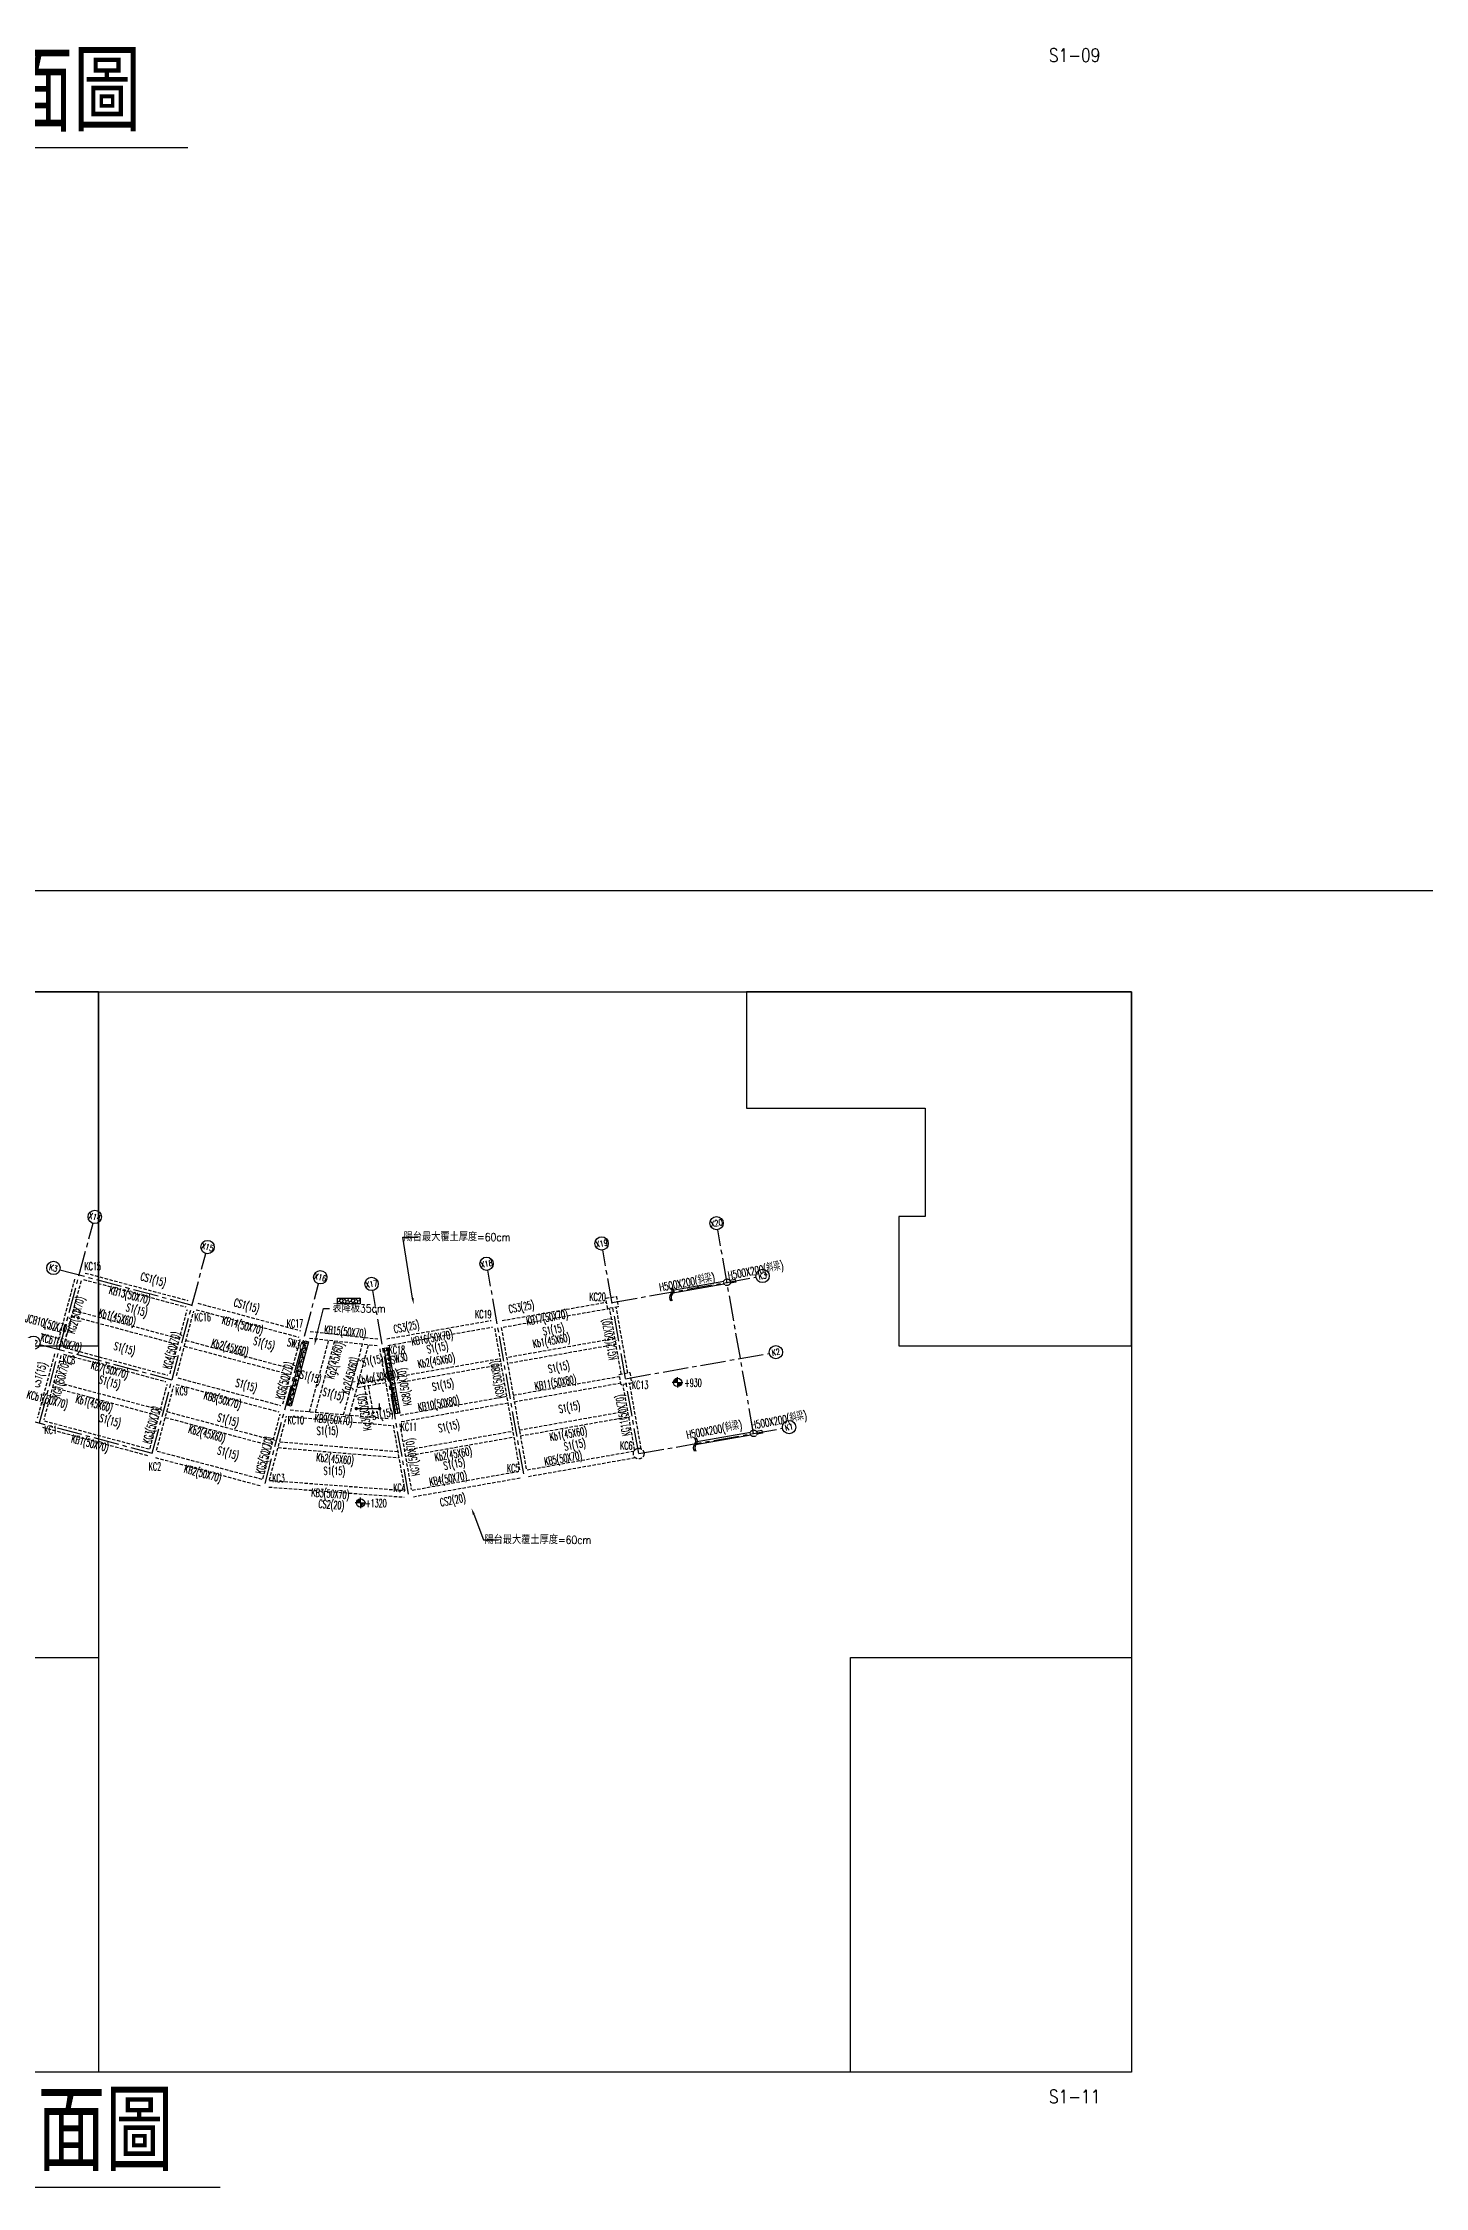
# Model space of a CAD drawing. Header units: centimetres. Extents: x -47768 to 194820, y -149527 to 141949.
# Drawn here: x 68342 to 78700, y -51644 to -35567 of the extents above; entities that cross this region are included whole.
import ezdxf
from ezdxf import colors
from ezdxf.entities.mleader import LeaderData, LeaderLine
from ezdxf.enums import TextEntityAlignment as Align
from ezdxf.math import Vec2, Vec3

# ---------------------------------------------------------------- set-up
doc = ezdxf.new("R2010")
doc.units = ezdxf.units.CM
doc.linetypes.add('CENTER2', pattern=[28.575, 19.05, -3.175, 3.175, -3.175])
doc.linetypes.add('HIDDEN', pattern=[0.375, 0.25, -0.125])
doc.layers.get('0').update_dxf_attribs({"color": 8})
for name, color, linetype in [('0S-B', 6, 'HIDDEN'), ('0S-COL-H', 8, 'HIDDEN'), ('0S-colhead', 8, 'HIDDEN'), ('0S-GRID', 8, 'Continuous'), ('0S-J', 3, 'HIDDEN'), ('0S-SB', 6, 'Continuous'), ('0S-Shear wall', 7, 'Continuous'), ('1S-BN', 7, 'Continuous'), ('1S-CN', 2, 'Continuous'), ('1S-JN', 3, 'Continuous'), ('1S-SBN', 7, 'Continuous'), ('1S-SN', 4, 'Continuous'), ('1S-SWN', 7, 'Continuous'), ('1S-TEXT', 7, 'Continuous'), ('B', 6, 'HIDDEN'), ('FL高程', 7, 'Continuous')]:
    doc.layers.add(name, color=color, linetype=linetype)
for name, color, linetype, plot in [('0S-分圖線', 8, 'Continuous', False), ('0S-繪圖區', 171, 'Continuous', False), ('1S-TEXT2', 2, 'Continuous', False)]:
    doc.layers.add(name, color=color, linetype=linetype, plot=plot)
doc.styles.add('ae', font='romans.shx', dxfattribs={"bigfont": 'chineset.shx'})
doc.styles.add('CHINA', font='romans.shx', dxfattribs={"width": 0.85, "bigfont": 'chineset.shx'})
doc.styles.add('ROMAND', font='romand')
doc.styles.add('txt', font='romans.shx', dxfattribs={"height": 0.2, "bigfont": 'chineset.shx'})

# ---------------------------------------------------------------- blocks, each defined once
blk = doc.blocks.new('ELE')
at = {"ltscale": 100}
h = blk.add_hatch(color=0, dxfattribs=at)
h.dxf.hatch_style = 1
edge = h.paths.add_edge_path()
edge.add_arc((55199, -2027), 20.7, 90, 180)
edge.add_line((55178, -2027), (55199, -2027))
edge.add_line((55199, -2027), (55199, -2006))
h = blk.add_hatch(color=0, dxfattribs=at)
h.dxf.hatch_style = 1
edge = h.paths.add_edge_path()
edge.add_line((55199, -2047), (55199, -2027))
edge.add_line((55199, -2027), (55220, -2027))
edge.add_arc((55199, -2027), 20.7, 270, 360, ccw=False)
at = {"color": 0, "ltscale": 100}
for q in [(55172, -2027), (55199, -2000), (55226, -2027), (55199, -2053)]:
    blk.add_line((55199, -2027), q, dxfattribs=at)
blk.add_circle((55199, -2027), 20.7, dxfattribs=at)
blk = doc.blocks.new('0S-ELE')
at = {"layer": 'FL高程', "ltscale": 100, "xscale": 1.5, "yscale": 1.5, "zscale": 1.5}
blk.add_blockref('ELE', (-26765, -530), dxfattribs=at)
at = {"layer": 'FL高程', "ltscale": 100, "style": 'CHINA', "width": 0.5}
blk.add_attdef('+150', text='', height=60, dxfattribs=at).set_placement((56150, -3573), align=Align.MIDDLE)
blk = doc.blocks.new('*U149')
at = {"color": 0, "ltscale": 100}
for points in [[(-36.3, 27), (36.3, 27), (36.3, -27), (-36.3, -27)], [(22.25, -6.28), (36.3, -6.28), (36.3, -27), (22.25, -27)]]:
    blk.add_lwpolyline(points, close=True, dxfattribs=at)
blk.add_lwpolyline([(36.3, 27), (17.07, 27), (17.07, 21.17), (25.98, 21.17), (25.98, 15.77), (24.67, 15.77), (24.67, 9.29), (36.3, 9.29), (36.3, 27)], dxfattribs=at)
blk = doc.blocks.new('*U150')
at = {"color": 0, "ltscale": 100}
for points in [[(-36.3, 27), (36.3, 27), (36.3, -27), (-36.3, -27)], [(22.25, -6.28), (36.3, -6.28), (36.3, -27), (22.25, -27)]]:
    blk.add_lwpolyline(points, close=True, dxfattribs=at)
blk.add_lwpolyline([(36.3, 27), (17.07, 27), (17.07, 21.17), (25.98, 21.17), (25.98, 15.77), (24.67, 15.77), (24.67, 9.29), (36.3, 9.29), (36.3, 27)], dxfattribs=at)
blk = doc.blocks.new('XLINE')
blk.add_circle((0, 0), 50)
at = {"style": 'ROMAND', "width": 0.74997, "flags": 8}
blk.add_attdef('X-LINE', text='', height=50, dxfattribs=at).set_placement((0, 0), align=Align.MIDDLE)
blk = doc.blocks.new('柱位編號')
at = {"color": 0, "linetype": 'CENTER2', "ltscale": 10}
for p, q in [((129524, 36833), (130129, 38259)), ((129892, 36676), (130497, 38103)), ((130686, 37588), (129605, 38047)), ((130697, 36334), (131303, 37761)), ((130460, 37054), (129378, 37514)), ((131503, 35992), (132108, 37419)), ((138657, 35947), (138218, 37383)), ((139025, 35849), (139426, 37346)), ((143515, 35619), (143245, 37146)), ((144376, 35771), (144107, 37298)), ((130237, 36530), (129155, 36989)), ((132308, 35651), (132914, 37077)), ((137821, 35691), (137382, 37127)), ((139177, 36998), (140167, 36733)), ((139870, 35622), (140271, 37119)), ((142653, 35467), (142384, 36994)), ((136984, 35435), (136545, 36871)), ((140715, 35396), (141116, 36893)), ((141791, 35315), (141522, 36842)), ((143315, 36752), (144393, 36942)), ((133114, 35309), (133719, 36735)), ((136147, 35179), (135708, 36615)), ((133563, 34129), (134525, 36393)), ((135310, 34924), (134871, 36360)), ((139027, 36438), (140017, 36173)), ((143416, 36181), (144494, 36371)), ((134721, 35946), (135811, 36279)), ((135220, 34896), (134781, 36332)), ((138880, 35887), (139870, 35622)), ((134887, 35401), (135978, 35734)), ((143515, 35619), (144593, 35809)), ((135057, 34846), (136147, 35179)), ((134203, 33858), (134559, 34695)), ((133462, 34172), (133620, 34544)), ((134307, 33814), (134465, 34186))]:
    blk.add_line(p, q, dxfattribs=at)
at = {"color": 0}
ref = blk.add_blockref('XLINE', (130149, 38305), dxfattribs=dict(at, rotation=337))
ref.add_attrib('X-LINE', 'X1', dxfattribs={"height": 50, "rotation": 337, "style": 'ROMAND', "width": 0.74997}).set_placement((130149, 38305), align=Align.MIDDLE)
ref = blk.add_blockref('XLINE', (129559, 38067), dxfattribs=dict(at, rotation=337))
ref.add_attrib('X-LINE', 'I3', dxfattribs={"height": 50, "rotation": 337, "style": 'ROMAND', "width": 0.74997}).set_placement((129559, 38067), align=Align.MIDDLE)
ref = blk.add_blockref('XLINE', (130517, 38149), dxfattribs=dict(at, rotation=337))
ref.add_attrib('X-LINE', 'X2', dxfattribs={"height": 50, "rotation": 337, "style": 'ROMAND', "width": 0.74997}).set_placement((130517, 38149), align=Align.MIDDLE)
ref = blk.add_blockref('XLINE', (131322, 37807), dxfattribs=dict(at, rotation=337))
ref.add_attrib('X-LINE', 'X3', dxfattribs={"height": 50, "rotation": 337, "style": 'ROMAND', "width": 0.74997}).set_placement((131322, 37807), align=Align.MIDDLE)
ref = blk.add_blockref('XLINE', (129332, 37533), dxfattribs=dict(at, rotation=337))
ref.add_attrib('X-LINE', 'I2', dxfattribs={"height": 50, "rotation": 337, "style": 'ROMAND', "width": 0.74997}).set_placement((129332, 37533), align=Align.MIDDLE)
ref = blk.add_blockref('XLINE', (132128, 37465), dxfattribs=dict(at, rotation=337))
ref.add_attrib('X-LINE', 'X4', dxfattribs={"height": 50, "rotation": 337, "style": 'ROMAND', "width": 0.74997}).set_placement((132128, 37465), align=Align.MIDDLE)
ref = blk.add_blockref('XLINE', (138204, 37431), dxfattribs=dict(at, rotation=16.99999999999998))
ref.add_attrib('X-LINE', 'X13', dxfattribs={"height": 45, "rotation": 17, "style": 'ROMAND', "width": 0.74997}).set_placement((138204, 37431), align=Align.MIDDLE)
ref = blk.add_blockref('XLINE', (139439, 37394), dxfattribs=dict(at, rotation=344.9999999999999))
ref.add_attrib('X-LINE', 'X14', dxfattribs={"height": 45, "rotation": 345, "style": 'ROMAND', "width": 0.74997}).set_placement((139439, 37394), align=Align.MIDDLE)
ref = blk.add_blockref('XLINE', (144098, 37347), dxfattribs=dict(at, rotation=9.999999999999945))
ref.add_attrib('X-LINE', 'X20', dxfattribs={"height": 45, "rotation": 10, "style": 'ROMAND', "width": 0.74997}).set_placement((144098, 37347), align=Align.MIDDLE)
ref = blk.add_blockref('XLINE', (132933, 37123), dxfattribs=dict(at, rotation=337))
ref.add_attrib('X-LINE', 'X5', dxfattribs={"height": 50, "rotation": 337, "style": 'ROMAND', "width": 0.74997}).set_placement((132933, 37123), align=Align.MIDDLE)
ref = blk.add_blockref('XLINE', (137367, 37175), dxfattribs=dict(at, rotation=16.99999999999998))
ref.add_attrib('X-LINE', 'X12', dxfattribs={"height": 45, "rotation": 17, "style": 'ROMAND', "width": 0.74997}).set_placement((137367, 37175), align=Align.MIDDLE)
ref = blk.add_blockref('XLINE', (140284, 37168), dxfattribs=dict(at, rotation=344.9999999999999))
ref.add_attrib('X-LINE', 'X15', dxfattribs={"height": 45, "rotation": 345, "style": 'ROMAND', "width": 0.74997}).set_placement((140284, 37168), align=Align.MIDDLE)
ref = blk.add_blockref('XLINE', (143237, 37195), dxfattribs=dict(at, rotation=9.999999999999945))
ref.add_attrib('X-LINE', 'X19', dxfattribs={"height": 45, "rotation": 10, "style": 'ROMAND', "width": 0.74997}).set_placement((143237, 37195), align=Align.MIDDLE)
ref = blk.add_blockref('XLINE', (129109, 37008), dxfattribs=dict(at, rotation=337))
ref.add_attrib('X-LINE', 'I1', dxfattribs={"height": 50, "rotation": 337, "style": 'ROMAND', "width": 0.74997}).set_placement((129109, 37008), align=Align.MIDDLE)
ref = blk.add_blockref('XLINE', (136530, 36919), dxfattribs=dict(at, rotation=16.99999999999998))
ref.add_attrib('X-LINE', 'X11', dxfattribs={"height": 45, "rotation": 17, "style": 'ROMAND', "width": 0.74997}).set_placement((136530, 36919), align=Align.MIDDLE)
ref = blk.add_blockref('XLINE', (139129, 37011), dxfattribs=dict(at, rotation=344.9999999999999))
ref.add_attrib('X-LINE', 'K3', dxfattribs={"height": 45, "rotation": 345, "style": 'ROMAND', "width": 0.74997}).set_placement((139129, 37011), align=Align.MIDDLE)
ref = blk.add_blockref('XLINE', (141129, 36941), dxfattribs=dict(at, rotation=344.9999999999999))
ref.add_attrib('X-LINE', 'X16', dxfattribs={"height": 45, "rotation": 345, "style": 'ROMAND', "width": 0.74997}).set_placement((141129, 36941), align=Align.MIDDLE)
ref = blk.add_blockref('XLINE', (142375, 37043), dxfattribs=dict(at, rotation=9.999999999999945))
ref.add_attrib('X-LINE', 'X18', dxfattribs={"height": 45, "rotation": 10, "style": 'ROMAND', "width": 0.74997}).set_placement((142375, 37043), align=Align.MIDDLE)
ref = blk.add_blockref('XLINE', (144443, 36951), dxfattribs=dict(at, rotation=9.999999999997593))
ref.add_attrib('X-LINE', 'K3', dxfattribs={"height": 45, "rotation": 10, "style": 'ROMAND', "width": 0.74997}).set_placement((144443, 36951), align=Align.MIDDLE)
ref = blk.add_blockref('XLINE', (133739, 36781), dxfattribs=dict(at, rotation=337))
ref.add_attrib('X-LINE', 'X6', dxfattribs={"height": 50, "rotation": 337, "style": 'ROMAND', "width": 0.74997}).set_placement((133739, 36781), align=Align.MIDDLE)
ref = blk.add_blockref('XLINE', (141513, 36891), dxfattribs=dict(at, rotation=9.999999999999945))
ref.add_attrib('X-LINE', 'X17', dxfattribs={"height": 45, "rotation": 10, "style": 'ROMAND', "width": 0.74997}).set_placement((141513, 36891), align=Align.MIDDLE)
ref = blk.add_blockref('XLINE', (135694, 36663), dxfattribs=dict(at, rotation=16.99999999999998))
ref.add_attrib('X-LINE', 'X10', dxfattribs={"height": 45, "rotation": 17, "style": 'ROMAND', "width": 0.74997}).set_placement((135694, 36663), align=Align.MIDDLE)
ref = blk.add_blockref('XLINE', (134544, 36439), dxfattribs=dict(at, rotation=337))
ref.add_attrib('X-LINE', 'X7', dxfattribs={"height": 50, "rotation": 337, "style": 'ROMAND', "width": 0.74997}).set_placement((134544, 36439), align=Align.MIDDLE)
ref = blk.add_blockref('XLINE', (138979, 36451), dxfattribs=dict(at, rotation=344.9999999999999))
ref.add_attrib('X-LINE', 'K2', dxfattribs={"height": 45, "rotation": 345, "style": 'ROMAND', "width": 0.74997}).set_placement((138979, 36451), align=Align.MIDDLE)
ref = blk.add_blockref('XLINE', (134766, 36380), dxfattribs=dict(at, rotation=16.99999999999998))
ref.add_attrib('X-LINE', 'X8', dxfattribs={"height": 50, "rotation": 17, "style": 'ROMAND', "width": 0.74997}).set_placement((134766, 36380), align=Align.MIDDLE)
ref = blk.add_blockref('XLINE', (134857, 36407), dxfattribs=dict(at, rotation=16.99999999999998))
ref.add_attrib('X-LINE', 'X9', dxfattribs={"height": 50, "rotation": 17, "style": 'ROMAND', "width": 0.74997}).set_placement((134857, 36407), align=Align.MIDDLE)
ref = blk.add_blockref('XLINE', (144543, 36380), dxfattribs=dict(at, rotation=9.999999999997593))
ref.add_attrib('X-LINE', 'K2', dxfattribs={"height": 45, "rotation": 10, "style": 'ROMAND', "width": 0.74997}).set_placement((144543, 36380), align=Align.MIDDLE)
ref = blk.add_blockref('XLINE', (134673, 35931), dxfattribs=dict(at, rotation=17.00000000000323))
ref.add_attrib('X-LINE', 'J3', dxfattribs={"height": 50, "rotation": 17, "style": 'ROMAND', "width": 0.74997}).set_placement((134673, 35931), align=Align.MIDDLE)
ref = blk.add_blockref('XLINE', (138831, 35900), dxfattribs=dict(at, rotation=344.9999999999999))
ref.add_attrib('X-LINE', 'K1', dxfattribs={"height": 45, "rotation": 345, "style": 'ROMAND', "width": 0.74997}).set_placement((138831, 35900), align=Align.MIDDLE)
ref = blk.add_blockref('XLINE', (144642, 35818), dxfattribs=dict(at, rotation=9.999999999997593))
ref.add_attrib('X-LINE', 'K1', dxfattribs={"height": 45, "rotation": 10, "style": 'ROMAND', "width": 0.74997}).set_placement((144642, 35818), align=Align.MIDDLE)
ref = blk.add_blockref('XLINE', (134840, 35386), dxfattribs=dict(at, rotation=17.00000000000323))
ref.add_attrib('X-LINE', 'J2', dxfattribs={"height": 50, "rotation": 17, "style": 'ROMAND', "width": 0.74997}).set_placement((134840, 35386), align=Align.MIDDLE)
ref = blk.add_blockref('XLINE', (135009, 34832), dxfattribs=dict(at, rotation=17.00000000000323))
ref.add_attrib('X-LINE', 'J1', dxfattribs={"height": 50, "rotation": 17, "style": 'ROMAND', "width": 0.74997}).set_placement((135009, 34832), align=Align.MIDDLE)
ref = blk.add_blockref('XLINE', (133443, 34126), dxfattribs=dict(at, rotation=337))
ref.add_attrib('X-LINE', 'a', dxfattribs={"height": 50, "rotation": 337, "style": 'ROMAND', "width": 0.74997}).set_placement((133443, 34126), align=Align.MIDDLE)
ref = blk.add_blockref('XLINE', (133544, 34083), dxfattribs=dict(at, rotation=337))
ref.add_attrib('X-LINE', 'X7', dxfattribs={"height": 50, "rotation": 337, "style": 'ROMAND', "width": 0.74997}).set_placement((133544, 34083), align=Align.MIDDLE)
ref = blk.add_blockref('XLINE', (134184, 33812), dxfattribs=dict(at, rotation=337))
ref.add_attrib('X-LINE', 'b', dxfattribs={"height": 50, "rotation": 337, "style": 'ROMAND', "width": 0.74997}).set_placement((134184, 33812), align=Align.MIDDLE)
ref = blk.add_blockref('XLINE', (134287, 33768), dxfattribs=dict(at, rotation=337))
ref.add_attrib('X-LINE', 'c', dxfattribs={"height": 50, "rotation": 337, "style": 'ROMAND', "width": 0.74997}).set_placement((134287, 33768), align=Align.MIDDLE)

msp = doc.modelspace()

# ---------------------------------------------------------------- hatches: boundary and pattern name
at = {"layer": '0S-Shear wall', "ltscale": 100}
h = msp.add_hatch(dxfattribs=at)
h.set_pattern_fill('ANSI37', color=256, scale=10, angle=328)
h.set_pattern_definition([(13, (63858.17, -61732.46), (-7.142196, 30.93625), []), (103, (63858.17, -61732.46), (-30.93625, -7.142196), [])])
h.paths.add_polyline_path([(70304.0048, -45297.9747), (70332.9828, -45305.7387), (70203.5733, -45788.7017), (70174.5954, -45780.9371)])
h = msp.add_hatch(dxfattribs=at)
h.set_pattern_fill('ANSI37', color=256, scale=10, angle=328)
h.set_pattern_definition([(13, (64584.016, -61789.032), (-7.142196, 30.93625), []), (103, (64584.016, -61789.032), (-30.93625, -7.142196), [])])
edge = h.paths.add_edge_path()
edge.add_line((70929.9858, -45347.6601), (71016.8099, -45840.064))
edge.add_line((71016.8099, -45840.064), (70987.2654, -45845.2735))
edge.add_line((70987.2654, -45845.2735), (70900.4414, -45352.8701))
edge.add_line((70900.4414, -45352.8701), (70929.9855, -45347.6601))
at = {"layer": '1S-TEXT', "ltscale": 100}
h = msp.add_hatch(dxfattribs=at)
h.set_pattern_fill('HONEY', color=256, scale=111.0667, angle=16)
h.set_pattern_definition([(16, (-75097.669, -154549.347), (16.7042039, 17.2977094), [13.8833375, -27.766675]), (136, (-75097.669, -154549.347), (-23.3323577, 5.8174102), [13.8833375, -27.766675]), (76, (-75097.669, -154549.347), (-6.62815385, 23.1151196), [-27.766675, 13.8833375])])
h.paths.add_polyline_path([(70549.3373, -44977.8211), (70720.0729, -44977.8211), (70720.0729, -45020.6999), (70549.3373, -45020.6999)])

# ---------------------------------------------------------------- linework, layer by layer
at = {"layer": '0S-B', "ltscale": 100}
for p, q in [((68579.8272, -44835.9138), (68450.4177, -45318.8767)), ((68628.1235, -44848.8547), (68498.714, -45331.8176)), ((68646.4946, -44838.2483), (69414.4056, -45044.0095)), ((68659.4356, -44789.9521), (69427.3466, -44995.7132)), ((71783.0104, -45146.4087), (72565.9326, -45008.3584)), ((69295.6028, -45545.3434), (69425.0123, -45062.3804)), ((69343.8991, -45558.2843), (69473.3086, -45075.3214)), ((69491.6798, -45064.7148), (70259.5908, -45270.4759)), ((69504.6207, -45016.4185), (70272.5317, -45222.1796)), ((70918.6987, -45283.5793), (71701.6208, -45145.529)), ((71791.6928, -45195.6491), (72574.615, -45057.5988)), ((70140.7879, -45771.81), (70270.1974, -45288.8471)), ((70189.0842, -45784.751), (70318.4937, -45301.7881)), ((70340.6002, -45277.2409), (70846.3603, -45334.0295)), ((70346.1793, -45227.5532), (70851.9394, -45284.3417)), ((70927.3811, -45332.8196), (71710.3032, -45194.7693)), ((71727.6801, -45206.9367), (71915.0074, -46269.3227)), ((71776.9205, -45198.2543), (71964.2478, -46260.6403)), ((68429.7124, -45396.1503), (68300.6199, -45877.9299)), ((68478.0087, -45409.0912), (68348.9162, -45890.8709)), ((68496.3798, -45398.4846), (69264.2909, -45604.2458)), ((68509.3207, -45350.1883), (69277.2318, -45555.9495)), ((70865.9733, -45358.8789), (70952.7974, -45851.2828)), ((70915.2137, -45350.1965), (71002.0378, -45842.6004)), ((69145.8048, -46104.3971), (69274.8973, -45622.6174)), ((69194.1011, -46117.338), (69323.1935, -45635.5584)), ((69341.5649, -45624.9513), (70109.476, -45830.7124)), ((69354.5059, -45576.655), (70122.4169, -45782.4161)), ((71866.3492, -45705.4299), (72664.0438, -45564.7748)), ((71875.0316, -45754.6703), (72672.7262, -45614.0152)), ((70196.0097, -45816.8602), (70942.93, -45881.7038)), ((71019.4148, -45854.7673), (71817.1088, -45714.1123)), ((71028.0972, -45904.0076), (71825.7912, -45763.3527)), ((68340.3768, -45946.7917), (69125.2398, -46157.0951)), ((68353.3177, -45898.4954), (69138.1808, -46108.7988)), ((69990.9899, -46330.8638), (70120.0824, -45849.0841)), ((70039.2862, -46343.8047), (70168.3786, -45862.025)), ((70182.8675, -45865.9073), (70951.9171, -45932.6721)), ((70966.6892, -45930.0674), (71053.3006, -46421.2649)), ((71015.9296, -45921.385), (71102.541, -46412.5825)), ((69198.5028, -46124.9621), (69983.3659, -46335.2655)), ((71971.4594, -46265.6893), (72771.6649, -46124.5915)), ((69185.5619, -46173.2584), (69970.4249, -46383.5618)), ((71109.7517, -46417.6308), (71909.9573, -46276.533)), ((71980.1418, -46314.9297), (72780.3473, -46173.8318)), ((70036.3379, -46394.7459), (71050.347, -46470.2855)), ((70040.0524, -46344.884), (71054.0615, -46420.4237)), ((71118.4341, -46466.8712), (71918.6397, -46325.7734))]:
    msp.add_line(p, q, dxfattribs=at)
at = {"layer": '0S-B', "linetype": 'Continuous', "ltscale": 100}
for points in [[(73046.3924, -44900.7161, -0.3639702343), (73046.3924, -44949.5026, 0.3639702343), (73046.3924, -44998.2891, 0.3639702343)], [(73058.0928, -44900.7161, -0.3639702343), (73058.0928, -44949.5026, 0.3639702343), (73058.0928, -44998.2891, 0.3639702343)], [(73224.0456, -46026.8441, -0.3639702343), (73224.0456, -46075.6307, 0.3639702343), (73224.0456, -46124.4172, 0.3639702343)], [(73235.746, -46026.8441, -0.3639702343), (73235.746, -46075.6307, 0.3639702343), (73235.746, -46124.4172, 0.3639702343)]]:
    msp.add_lwpolyline(points, format="xyb", dxfattribs=at)
at = {"layer": '0S-COL-H'}
for centre in [(73468.7681, -44859.3184), (73668.4635, -45991.8473)]:
    msp.add_circle(centre, 25, dxfattribs=at)
at = {"layer": '0S-colhead', "ltscale": 100}
for points in [[(72560.7229, -44978.8147), (72639.5075, -44964.9228), (72653.3994, -45043.7074), (72574.6148, -45057.5993)], [(72661.4379, -45550), (72740.2225, -45536.1082), (72754.1144, -45614.8928), (72675.3297, -45628.7846)]]:
    msp.add_lwpolyline(points, close=True, dxfattribs=at)
msp.add_circle((72806.7565, -46143.79), 40, dxfattribs=at)
at = {"layer": '0S-J', "ltscale": 100}
for p, q in [((68557.5955, -45112.069), (69354.6139, -45325.1985)), ((68569.2204, -45068.5965), (69366.2389, -45281.7259)), ((68460.389, -45281.6632), (68330.8212, -45246.9457)), ((68473.3299, -45233.3669), (68343.7622, -45198.6494)), ((69414.5393, -45294.6513), (70211.3406, -45508.5933)), ((70340.6887, -45829.4204), (70484.3207, -45293.3784)), ((70386.217, -45833.373), (70529.5474, -45298.4566)), ((70595.6474, -45851.5546), (70738.5167, -45318.3592)), ((70639.1141, -45863.2015), (70781.9834, -45330.006)), ((71831.1978, -45419.6929), (72643.6642, -45276.4331)), ((71839.0119, -45464.0092), (72651.4783, -45320.7495)), ((69402.8701, -45338.112), (70199.6713, -45552.0539)), ((70954.7186, -45574.2398), (71767.185, -45430.9801)), ((70962.5327, -45618.5562), (71774.9991, -45475.2964)), ((68414.598, -45645.8114), (69211.4867, -45859.3371)), ((68426.2448, -45602.3447), (69223.1336, -45815.8704)), ((70905.5651, -45583.4151), (70690.8104, -45621.2821)), ((70910.7745, -45612.9593), (70696.0198, -45650.8263)), ((70750.2509, -45641.2639), (70791.7028, -45876.3494)), ((70779.7951, -45636.0545), (70821.247, -45871.14)), ((69259.783, -45872.278), (70056.6718, -46085.8037)), ((69271.4299, -45828.8114), (70068.3187, -46042.3371)), ((71050.6595, -46118.4144), (71863.1259, -45975.1546)), ((71912.3779, -45966.4702), (72724.8443, -45823.2104)), ((71920.1921, -46010.7865), (72732.6585, -45867.5268)), ((70104.8418, -46099.0662), (71009.7436, -46174.2676)), ((70116.6775, -46054.8947), (71001.6631, -46128.4409)), ((71058.4736, -46162.7307), (71870.94, -46019.471))]:
    msp.add_line(p, q, dxfattribs=at)
at = {"layer": '0S-SB', "ltscale": 100}
for p, q in [((73444.4669, -44853.4491), (73060.0434, -44921.2335)), ((73531.0761, -44838.1776), (73489.5964, -44845.4916)), ((73531.0761, -44838.1776), (73534.549, -44857.8737)), ((73447.9398, -44873.1453), (73063.5164, -44940.9297)), ((73534.549, -44857.8737), (73493.0694, -44865.1877)), ((73730.7704, -45970.7067), (73689.2918, -45978.0205)), ((73730.7704, -45970.7067), (73734.2434, -45990.4028)), ((73644.1623, -45985.978), (73229.9439, -46059.0161)), ((73647.6352, -46005.6742), (73233.4169, -46078.7122)), ((73734.2434, -45990.4028), (73692.7648, -45997.7166))]:
    msp.add_line(p, q, dxfattribs=at)
at = {"layer": '0S-Shear wall', "ltscale": 100}
for points in [[(70304.0048, -45297.9747), (70332.9828, -45305.7387), (70203.5733, -45788.7017), (70174.5954, -45780.9371), (70304.0048, -45297.9747)], [(70929.9858, -45347.6601), (71016.8099, -45840.064), (70987.2654, -45845.2735), (70900.4414, -45352.8701), (70929.9855, -45347.6601)]]:
    msp.add_lwpolyline(points, dxfattribs=at)
at = {"layer": '0S-分圖線', "ltscale": 100}
msp.add_line((49457.2912, -41920.6558), (107942.178, -41920.6558), dxfattribs=at)
at = {"layer": '1S-SN', "color": 4, "linetype": 'Continuous'}
for p, q in [((70690.7013, -45806.1761), (70865.5686, -45806.1761)), ((70865.5686, -45806.1761), (70865.5686, -45767.482))]:
    msp.add_line(p, q, dxfattribs=at)
at = {"layer": '1S-SN', "color": 4, "linetype": 'Continuous', "const_width": 13.5}
for points in [[(70685.4472, -45803.2197, -0.5847553034), (70695.9554, -45803.2197, -1.7101170253), (70685.4472, -45803.2197, -0.5573675569)], [(70860.3145, -45803.2197, -0.5847553034), (70870.8227, -45803.2197, -1.7101170253), (70860.3145, -45803.2197, -0.5573675569)]]:
    msp.add_lwpolyline(points, format="xyb", dxfattribs=at)
at = {"layer": '1S-TEXT', "ltscale": 100}
msp.add_lwpolyline([(70549.3373, -44977.8211), (70720.0729, -44977.8211), (70720.0729, -45020.6999), (70549.3373, -45020.6999)], close=True, dxfattribs=at)
at = {"layer": 'B', "ltscale": 100}
for p, q in [((72676.2104, -45547.3952), (72589.3869, -45054.9946)), ((72725.4508, -45538.7128), (72638.6273, -45046.3122)), ((72776.7139, -46117.3809), (72690.1022, -45626.1798)), ((72825.9543, -46108.6986), (72739.3426, -45617.4974))]:
    msp.add_line(p, q, dxfattribs=at)

# ---------------------------------------------------------------- block references
at = {"layer": '0S-GRID'}
msp.add_blockref('柱位編號', (-70707.8413, -81763.1305), dxfattribs=at)
at = {"layer": '0S-繪圖區', "ltscale": 100, "xscale": 150, "yscale": 150, "zscale": 150}
msp.add_blockref('*U149', (63312.9741, -46730.5188), dxfattribs=at)
at = {"layer": '0S-繪圖區', "color": 11, "ltscale": 100, "xscale": 150, "yscale": 150, "zscale": 150}
msp.add_blockref('*U150', (71055.4266, -46730.5188), dxfattribs=at)
at = {"layer": 'FL高程', "color": 0, "ltscale": 100}
for p, values in [((17064.9102, -42039.6992), {'+150': '+930'}), ((14689.3708, -42943.1755), {'+150': '+1320'})]:
    msp.add_blockref('0S-ELE', p, dxfattribs=at).add_auto_attribs(values)

# ---------------------------------------------------------------- texts
at = {"layer": '1S-BN', "style": 'txt', "width": 0.5}
for s, rotation, p in [('KG2(50X70)', 74.99999421, (68592.526, -45106.04)), ('KB13(50X70)', 344.99999971, (68992.7475, -44959.2191)), ('JCB10(50X70)', 345, (68377.0643, -45173.7732)), ('KB14(50X70)', 344.99999661, (69837.9326, -45185.6857)), ('KB17(50X70)', 9.9999961, (72121.2229, -45128.9986)), ('KG12(50X70)', 100, (72591.6058, -45285.6124)), ('KG4(50X70)', 74.99999421, (69309.6639, -45370.2486)), ('KB15(50X70)', 354.23354572, (70607.7128, -45232.0006)), ('KB16(50X70)', 10.00003082, (71259.5163, -45280.9409)), ('KG1(50X70)', 74.9997862, (68480.2617, -45587.9717)), ('KB7(50X70)', 344.99999971, (68842.6324, -45519.4561)), ('KG6(50X70)', 75.00000566, (70154.8489, -45596.7152)), ('KG9(50X80)', 100, (71752.7345, -45588.0742)), ('KG8(50X70)', 100, (71055.7158, -45642.5707)), ('KB11(50X80)', 9.99999986, (72184.2415, -45616.0871)), ('KG3(50X70)', 75.00000574, (69159.7074, -45929.8939)), ('KB8(50X70)', 344.99999916, (69687.8175, -45745.9227)), ('KB10(50X80)', 9.99999721, (71308.4974, -45773.3314)), ('KG11(50X70)', 100, (72692.2151, -45856.1977)), ('KB9(50X70)', 355.21798157, (70521.5943, -45893.1563)), ('KB1(50X70)', 344.99993838, (68695.1047, -46070.033)), ('KG5(50X70)', 74.99998777, (70004.8923, -46156.3606)), ('KG7(50X70)', 100, (71117.134, -46169.1091)), ('KB5(50X70)', 10.00000998, (72241.3945, -46183.6637)), ('KB2(50X70)', 344.99999654, (69540.2906, -46296.5004)), ('KB4(50X70)', 9.9999961, (71379.6881, -46335.6058)), ('KB3(50X70)', 355.73956644, (70496.4133, -46449.0405))]:
    msp.add_text(s, height=60, rotation=rotation, dxfattribs=at).set_placement(p, align=Align.MIDDLE)
at = {"layer": '1S-CN', "style": 'txt', "width": 0.5}
for s, p in [('KC15', (68715.0653, -44738.9417)), ('KC20', (72499.1878, -44968.3297)), ('KC16', (69539.6266, -45120.1886)), ('KC17', (70231.5801, -45167.8092)), ('KC19', (71642.5906, -45098.6759)), ('KC18', (70994.7716, -45366.3252)), ('KC8', (68537.2608, -45441.8139)), ('KC9', (69381.5132, -45675.2309)), ('KC13', (72817.9493, -45629.2799)), ('KC1', (68400.8137, -45966.7955)), ('KC10', (70237.6329, -45891.9408)), ('KC11', (71085.1004, -45942.2442)), ('KC6', (72713.8664, -46084.186)), ('KC2', (69181.4943, -46240.2523)), ('KC3', (70107.7934, -46328.1717)), ('KC5', (71865.6878, -46253.0712)), ('KC4', (71013.9932, -46399.437))]:
    msp.add_text(s, height=60, dxfattribs=at).set_placement(p, align=Align.MIDDLE)
at = {"layer": '1S-JN', "style": 'txt', "width": 0.5}
for s, rotation, p in [('Kb1(45X60)', 345.02889725, (68898.7962, -45125.6738)), ('KCb1(50X70)', 345.00000064, (68479.1002, -45315.2547)), ('Kb2(45X60)', 345.0289254, (69744.0956, -45351.714)), ('Kg2(45X60)', 75.00000546, (70535.1044, -45446.3048)), ('Kb1(45X60)', 9.99999807, (72153.7364, -45301.1831)), ('Kg2(45X60)', 75.00000546, (70647.2547, -45559.2701)), ('Kb2(45X60)', 10.00000085, (71292.0297, -45453.1252)), ('Kb4a(30X50)', 10.00000085, (70853.1759, -45574.2398)), ('KCb1(50X70)', 345.00000064, (68375.0099, -45741.7609)), ('Kb1(45X60)', 345.00000064, (68726.2083, -45772.7612)), ('Kg3(30X50)', 100.24109276, (70755.0425, -45831.9879)), ('Kb2(45X60)', 345.0000002, (69571.3939, -45999.228)), ('Kb1(45X60)', 9.99999733, (72280.3634, -46000.4784)), ('Kb2(45X60)', 354.90344651, (70531.9924, -46187.8125)), ('Kb2(45X60)', 9.9999966, (71418.6568, -46152.4205))]:
    msp.add_text(s, height=60, rotation=rotation, dxfattribs=at).set_placement(p, align=Align.MIDDLE)
at = {"layer": '1S-SBN', "color": 7, "linetype": 'Continuous', "style": 'CHINA', "width": 0.65}
for p in [(73169.9478, -44861.7855), (73683.7405, -44772.4673), (73858.5714, -45895.7098), (73373.125, -45968.0251)]:
    msp.add_text('H500X200(斜梁)', height=60, rotation=10.50445886, dxfattribs=at).set_placement(p, align=Align.MIDDLE)
at = {"layer": '1S-SN', "linetype": 'Continuous', "style": 'ae', "width": 0.5}
for s, rotation, p in [('CS1(15)', 344, (69069.096, -44841.5333)), ('CS1(15)', 344, (69768.1188, -45036.5368)), ('CS3(25)', 11, (71837.9755, -45091.4819)), ('S1(15)', 344, (68960.5922, -45073.6037)), ('CS3(25)', 11, (70977.5735, -45241.1423)), ('S1(15)', 11.04107619, (72094.2235, -45258.4756)), ('S1(15)', 344, (68868.3037, -45362.637)), ('S1(15)', 344, (69914.0467, -45324.6804)), ('S1(15)', 11.04107619, (71225.6319, -45393.2903)), ('CS1(15)', 72.5, (68314.5951, -45654.175)), ('S1(15)', 11, (70738.9167, -45490.7329)), ('S1(15)', 11.04107619, (72134.9135, -45540.3337)), ('S1(15)', 344, (68757.9741, -45614.7821)), ('S1(15)', 344, (69780.7219, -45639.0008)), ('S1(15)', 344, (70262.5442, -45576.6934)), ('S1(15)', 344, (70433.4267, -45706.1836)), ('S1(15)', 11.04107619, (71266.3219, -45675.1484)), ('S1(15)', 11, (70812.0311, -45892.5996)), ('S1(15)', 11.04107619, (72213.5504, -45840.6272)), ('S1(15)', 344, (68760.9199, -45902.7612)), ('S1(15)', 344, (69644.8671, -45898.7101)), ('S1(15)', 11.04107619, (71310.3725, -45984.5488)), ('S1(15)', 344, (69644.8671, -46146.0179)), ('S1(15)', 11.04107619, (72254.2405, -46122.4853)), ('S1(15)', 11.04107619, (71351.0626, -46266.407)), ('CS2(20)', 11, (71324.4945, -46540.2089)), ('CS2(20)', 355.41716635, (70405.3987, -46548.9594))]:
    msp.add_text(s, height=60, rotation=rotation, dxfattribs=at).set_placement(p)
for p in [(70393.8221, -46002.9814), (70445.4961, -46303.4004)]:
    msp.add_text('S1(15)', height=60, dxfattribs=at).set_placement(p)
at = {"layer": '1S-SWN', "linetype": 'Continuous', "style": 'CHINA', "width": 0.5}
for rotation, p in [(344.56403253, (70237.1608, -45322.058)), (373.61863663, (71010.5614, -45429.8662))]:
    msp.add_text('SW30', height=60, rotation=rotation, dxfattribs=at).set_placement(p, align=Align.MIDDLE)
at = {"layer": '1S-TEXT2', "style": 'CHINA', "width": 0.85}
for s, p in [('%%U 三層結構平面圖 ', (65159.3116, -36231.2256)), ('%%U 四層結構平面圖 ', (65400.4562, -51523.5051))]:
    msp.add_text(s, height=600, dxfattribs=at).set_placement(p)
at = {"layer": '1S-TEXT2', "color": 11, "style": 'CHINA', "width": 0.85}
for s, p in [('S1-09', (75880.6494, -35708.6963)), ('S1-11', (75880.6494, -51013.6775))]:
    msp.add_text(s, height=100, dxfattribs=at).set_placement(p)

# ---------------------------------------------------------------- leaders
at = {"layer": '1S-TEXT', "color": 7, "linetype": 'Continuous'}
ml = msp.add_multileader_mtext('Standard', dxfattribs=at)
ml.set_content('陽台最大覆土厚度=60cm', color=7, style='CHINA')
ml.set_leader_properties(color=256, linetype='ByLayer', lineweight=-1)
ml.build(insert=Vec2(0, 0))
ml.multileader.update_dxf_attribs({"dogleg_length": 0.6, "arrow_head_size": 49.5, "scale": 150})
ctx = ml.context
ctx.base_point, ctx.scale, ctx.char_height, ctx.arrow_head_size, ctx.landing_gap_size, ctx.plane_origin = Vec3(71150.9468, -44520.3553), 150, 60, 49.5, 22.5, Vec3(71549.1817, -44261.5658)
ctx.text_align_type = 2
notes = []
notes.append((ctx, [(0, (1, 1, 0), (71038.4468, -44520.3553), (1, 0), 112.5, [(0, [(71120.985, -45026.7357)], 256, [])])]))
ctx.mtext.insert, ctx.mtext.alignment, ctx.mtext.flow_direction = Vec3(71845.4993, -44490.3553), 3, 5
ml = msp.add_multileader_mtext('Standard', dxfattribs=at)
ml.set_content('表降板35cm', color=7, style='CHINA')
ml.set_leader_properties(color=256, linetype='ByLayer', lineweight=-1)
ml.build(insert=Vec2(0, 0))
ml.multileader.update_dxf_attribs({"dogleg_length": 0.6, "arrow_head_size": 49.5, "scale": 150})
ctx = ml.context
ctx.base_point, ctx.scale, ctx.char_height, ctx.arrow_head_size, ctx.landing_gap_size, ctx.plane_origin = Vec3(70489.4158, -45055.1425), 150, 60, 49.5, 22.5, Vec3(70378.9948, -45310.8373)
notes.append((ctx, [(0, (1, 1, 0), (70444.4158, -45055.1425), (1, 0), 45, [(0, [(70376.5259, -45333.1346)], 256, [])])]))
ctx.mtext.insert, ctx.mtext.flow_direction = Vec3(70511.9158, -45025.1425), 5
ml = msp.add_multileader_mtext('Standard', dxfattribs=at)
ml.set_content('陽台最大覆土厚度=60cm', color=7, style='CHINA')
ml.set_leader_properties(color=256, linetype='ByLayer', lineweight=-1)
ml.build(insert=Vec2(0, 0))
ml.multileader.update_dxf_attribs({"dogleg_length": 0.6, "arrow_head_size": 49.5, "scale": 150})
ctx = ml.context
ctx.base_point, ctx.scale, ctx.char_height, ctx.arrow_head_size, ctx.landing_gap_size, ctx.plane_origin = Vec3(71756.743, -46791.2149), 150, 60, 49.5, 22.5, Vec3(72019.978, -46502.4254)
ctx.text_align_type = 2
notes.append((ctx, [(0, (1, 1, 0), (71644.243, -46791.2149), (1, 0), 112.5, [(0, [(71553.7073, -46552.5903)], 256, [])])]))
ctx.mtext.insert, ctx.mtext.alignment, ctx.mtext.flow_direction = Vec3(72451.2955, -46761.2149), 3, 5
for ctx, leaders in notes:
    for number, flags, end, landing, length, lines in leaders:
        leader = LeaderData()
        leader.index, (leader.has_last_leader_line, leader.has_dogleg_vector, leader.attachment_direction) = number, flags
        leader.last_leader_point, leader.dogleg_vector, leader.dogleg_length = Vec3(end), Vec3(landing), length
        for number, points, colour, breaks in lines:
            line = LeaderLine()
            line.index, line.vertices, line.color, line.breaks = number, Vec3.list(points), colors.encode_raw_color(colour), breaks
            leader.lines.append(line)
        ctx.leaders.append(leader)

doc.saveas('drawing.dxf')
